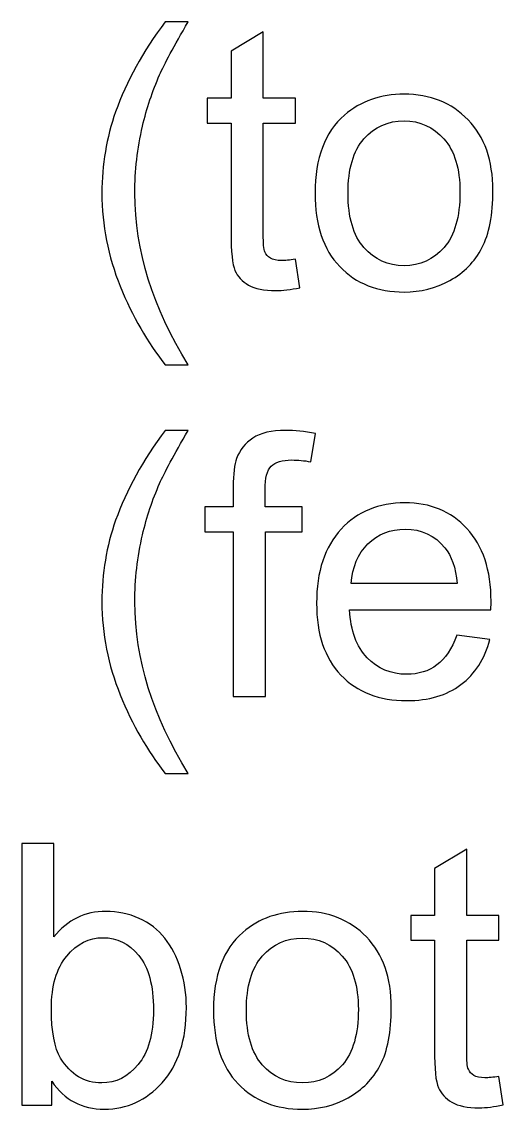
# Model space of a CAD drawing. Header units: millimetres. Extents: x -497 to 493, y -126 to 293.
# Drawn here: x -311.26 to -294.54, y -32.47 to 5.3 of the extents above; entities that cross this region are included whole.
import ezdxf

# ---------------------------------------------------------------- set-up
doc = ezdxf.new("R2010")
doc.units = ezdxf.units.MM
doc.header["$MEASUREMENT"] = 0
doc.layers.add('Layer 1', color=7, linetype='Continuous')

msp = doc.modelspace()

# ---------------------------------------------------------------- linework, layer by layer
at = {"layer": 'Layer 1'}
for points, knots in [([(-306.2805, -6.6174), (-306.8943, -5.8406), (-307.415, -4.9325), (-307.8405, -3.8911), (-307.8405, -3.8911), (-308.2659, -2.8497), (-308.4776, -1.7702), (-308.4776, -0.6547), (-308.4776, -0.6547), (-308.4776, 0.3295), (-308.3188, 1.2714), (-308.0013, 2.171), (-308.0013, 2.171), (-307.6288, 3.2166), (-307.0552, 4.258), (-306.2805, 5.2952), (-306.2805, 5.2952), (-306.2805, 5.2952), (-305.4804, 5.2952), (-305.4804, 5.2952), (-305.4804, 5.2952), (-305.9799, 4.4358), (-306.3122, 3.822), (-306.4731, 3.4537), (-306.4731, 3.4537), (-306.725, 2.8843), (-306.924, 2.2895), (-307.0679, 1.6694), (-307.0679, 1.6694), (-307.2457, 0.8968), (-307.3346, 0.12), (-307.3346, -0.6611), (-307.3346, -0.6611), (-307.3346, -2.6486), (-306.7165, -4.6341), (-305.4804, -6.6174), (-305.4804, -6.6174), (-305.4804, -6.6174), (-306.2805, -6.6174), (-306.2805, -6.6174)], [0, 0, 0, 0, 0.0909091, 0.0909091, 0.0909091, 0.0909091, 0.1818182, 0.1818182, 0.1818182, 0.1818182, 0.2727273, 0.2727273, 0.2727273, 0.2727273, 0.3636364, 0.3636364, 0.3636364, 0.3636364, 0.4545455, 0.4545455, 0.4545455, 0.4545455, 0.5454545, 0.5454545, 0.5454545, 0.5454545, 0.6363636, 0.6363636, 0.6363636, 0.6363636, 0.7272727, 0.7272727, 0.7272727, 0.7272727, 0.8181818, 0.8181818, 0.8181818, 0.8181818, 1, 1, 1, 1]), ([(-301.7593, -2.9534), (-301.7593, -2.9534), (-301.6069, -3.9398), (-301.6069, -3.9398), (-301.6069, -3.9398), (-301.9202, -4.0054), (-302.2017, -4.0393), (-302.4472, -4.0393), (-302.4472, -4.0393), (-302.8515, -4.0393), (-303.1648, -3.9758), (-303.3891, -3.8467), (-303.3891, -3.8467), (-303.6114, -3.7176), (-303.768, -3.5503), (-303.859, -3.3408), (-303.859, -3.3408), (-303.95, -3.1312), (-303.9945, -2.691), (-303.9945, -2.02), (-303.9945, -2.02), (-303.9945, -2.02), (-303.9945, 1.7773), (-303.9945, 1.7773), (-303.9945, 1.7773), (-303.9945, 1.7773), (-304.82, 1.7773), (-304.82, 1.7773), (-304.82, 1.7773), (-304.82, 1.7773), (-304.82, 2.6409), (-304.82, 2.6409), (-304.82, 2.6409), (-304.82, 2.6409), (-303.9945, 2.6409), (-303.9945, 2.6409), (-303.9945, 2.6409), (-303.9945, 2.6409), (-303.9945, 4.2707), (-303.9945, 4.2707), (-303.9945, 4.2707), (-303.9945, 4.2707), (-302.8769, 4.9417), (-302.8769, 4.9417), (-302.8769, 4.9417), (-302.8769, 4.9417), (-302.8769, 2.6409), (-302.8769, 2.6409), (-302.8769, 2.6409), (-302.8769, 2.6409), (-301.7593, 2.6409), (-301.7593, 2.6409), (-301.7593, 2.6409), (-301.7593, 2.6409), (-301.7593, 1.7773), (-301.7593, 1.7773), (-301.7593, 1.7773), (-301.7593, 1.7773), (-302.8769, 1.7773), (-302.8769, 1.7773), (-302.8769, 1.7773), (-302.8769, 1.7773), (-302.8769, -2.0835), (-302.8769, -2.0835), (-302.8769, -2.0835), (-302.8769, -2.4031), (-302.8578, -2.6084), (-302.8176, -2.6994), (-302.8176, -2.6994), (-302.7795, -2.7905), (-302.716, -2.8624), (-302.6271, -2.9175), (-302.6271, -2.9175), (-302.5382, -2.9704), (-302.4112, -2.9979), (-302.2461, -2.9979), (-302.2461, -2.9979), (-302.1234, -2.9979), (-301.9604, -2.9831), (-301.7593, -2.9534)], [0, 0, 0, 0, 0.047619, 0.047619, 0.047619, 0.047619, 0.0952381, 0.0952381, 0.0952381, 0.0952381, 0.1428571, 0.1428571, 0.1428571, 0.1428571, 0.1904762, 0.1904762, 0.1904762, 0.1904762, 0.2380952, 0.2380952, 0.2380952, 0.2380952, 0.2857143, 0.2857143, 0.2857143, 0.2857143, 0.3333333, 0.3333333, 0.3333333, 0.3333333, 0.3809524, 0.3809524, 0.3809524, 0.3809524, 0.4285714, 0.4285714, 0.4285714, 0.4285714, 0.4761905, 0.4761905, 0.4761905, 0.4761905, 0.5238095, 0.5238095, 0.5238095, 0.5238095, 0.5714286, 0.5714286, 0.5714286, 0.5714286, 0.6190476, 0.6190476, 0.6190476, 0.6190476, 0.6666667, 0.6666667, 0.6666667, 0.6666667, 0.7142857, 0.7142857, 0.7142857, 0.7142857, 0.7619048, 0.7619048, 0.7619048, 0.7619048, 0.8095238, 0.8095238, 0.8095238, 0.8095238, 0.8571429, 0.8571429, 0.8571429, 0.8571429, 0.9047619, 0.9047619, 0.9047619, 0.9047619, 1, 1, 1, 1]), ([(-301.0756, -0.6547), (-301.0756, 0.5623), (-300.7369, 1.464), (-300.0575, 2.0504), (-300.0575, 2.0504), (-299.4923, 2.5372), (-298.8002, 2.7806), (-297.9853, 2.7806), (-297.9853, 2.7806), (-297.0814, 2.7806), (-296.3406, 2.4843), (-295.7649, 1.8916), (-295.7649, 1.8916), (-295.1913, 1.3011), (-294.9034, 0.4819), (-294.9034, -0.5616), (-294.9034, -0.5616), (-294.9034, -1.4083), (-295.0304, -2.0729), (-295.2844, -2.5576), (-295.2844, -2.5576), (-295.5384, -3.0423), (-295.9088, -3.4191), (-296.3956, -3.6879), (-296.3956, -3.6879), (-296.8804, -3.9568), (-297.4116, -4.0901), (-297.9853, -4.0901), (-297.9853, -4.0901), (-298.9081, -4.0901), (-299.6532, -3.7959), (-300.2226, -3.2053), (-300.2226, -3.2053), (-300.792, -2.6148), (-301.0756, -1.7639), (-301.0756, -0.6547)], [0, 0, 0, 0, 0.1, 0.1, 0.1, 0.1, 0.2, 0.2, 0.2, 0.2, 0.3, 0.3, 0.3, 0.3, 0.4, 0.4, 0.4, 0.4, 0.5, 0.5, 0.5, 0.5, 0.6, 0.6, 0.6, 0.6, 0.7, 0.7, 0.7, 0.7, 0.8, 0.8, 0.8, 0.8, 1, 1, 1, 1]), ([(-299.9326, -0.6569), (-299.9326, -1.4993), (-299.7484, -2.1301), (-299.3801, -2.547), (-299.3801, -2.547), (-299.0097, -2.9661), (-298.5462, -3.1757), (-297.9853, -3.1757), (-297.9853, -3.1757), (-297.4307, -3.1757), (-296.9693, -2.9661), (-296.5988, -2.5449), (-296.5988, -2.5449), (-296.2305, -2.1237), (-296.0464, -1.4824), (-296.0464, -0.6209), (-296.0464, -0.6209), (-296.0464, 0.1919), (-296.2327, 0.8079), (-296.6031, 1.2249), (-296.6031, 1.2249), (-296.9735, 1.644), (-297.4349, 1.8535), (-297.9853, 1.8535), (-297.9853, 1.8535), (-298.5462, 1.8535), (-299.0097, 1.6461), (-299.3801, 1.2291), (-299.3801, 1.2291), (-299.7484, 0.8121), (-299.9326, 0.1835), (-299.9326, -0.6569)], [0, 0, 0, 0, 0.1111111, 0.1111111, 0.1111111, 0.1111111, 0.2222222, 0.2222222, 0.2222222, 0.2222222, 0.3333333, 0.3333333, 0.3333333, 0.3333333, 0.4444444, 0.4444444, 0.4444444, 0.4444444, 0.5555556, 0.5555556, 0.5555556, 0.5555556, 0.6666667, 0.6666667, 0.6666667, 0.6666667, 0.7777778, 0.7777778, 0.7777778, 0.7777778, 1, 1, 1, 1]), ([(-306.2805, -20.8054), (-306.8943, -20.0286), (-307.415, -19.1205), (-307.8405, -18.0791), (-307.8405, -18.0791), (-308.2659, -17.0377), (-308.4776, -15.9582), (-308.4776, -14.8427), (-308.4776, -14.8427), (-308.4776, -13.8585), (-308.3188, -12.9166), (-308.0013, -12.017), (-308.0013, -12.017), (-307.6288, -10.9714), (-307.0552, -9.93), (-306.2805, -8.8928), (-306.2805, -8.8928), (-306.2805, -8.8928), (-305.4804, -8.8928), (-305.4804, -8.8928), (-305.4804, -8.8928), (-305.9799, -9.7522), (-306.3122, -10.366), (-306.4731, -10.7343), (-306.4731, -10.7343), (-306.725, -11.3037), (-306.924, -11.8985), (-307.0679, -12.5186), (-307.0679, -12.5186), (-307.2457, -13.2912), (-307.3346, -14.068), (-307.3346, -14.8491), (-307.3346, -14.8491), (-307.3346, -16.8366), (-306.7165, -18.8221), (-305.4804, -20.8054), (-305.4804, -20.8054), (-305.4804, -20.8054), (-306.2805, -20.8054), (-306.2805, -20.8054)], [0, 0, 0, 0, 0.0909091, 0.0909091, 0.0909091, 0.0909091, 0.1818182, 0.1818182, 0.1818182, 0.1818182, 0.2727273, 0.2727273, 0.2727273, 0.2727273, 0.3636364, 0.3636364, 0.3636364, 0.3636364, 0.4545455, 0.4545455, 0.4545455, 0.4545455, 0.5454545, 0.5454545, 0.5454545, 0.5454545, 0.6363636, 0.6363636, 0.6363636, 0.6363636, 0.7272727, 0.7272727, 0.7272727, 0.7272727, 0.8181818, 0.8181818, 0.8181818, 0.8181818, 1, 1, 1, 1]), ([(-303.9183, -18.1384), (-303.9183, -18.1384), (-303.9183, -12.4107), (-303.9183, -12.4107), (-303.9183, -12.4107), (-303.9183, -12.4107), (-304.9089, -12.4107), (-304.9089, -12.4107), (-304.9089, -12.4107), (-304.9089, -12.4107), (-304.9089, -11.5471), (-304.9089, -11.5471), (-304.9089, -11.5471), (-304.9089, -11.5471), (-303.9183, -11.5471), (-303.9183, -11.5471), (-303.9183, -11.5471), (-303.9183, -11.5471), (-303.9183, -10.8486), (-303.9183, -10.8486), (-303.9183, -10.8486), (-303.9183, -10.4062), (-303.8802, -10.0781), (-303.8019, -9.8643), (-303.8019, -9.8643), (-303.6939, -9.5765), (-303.5077, -9.3415), (-303.2367, -9.1616), (-303.2367, -9.1616), (-302.9679, -8.9817), (-302.589, -8.8928), (-302.1022, -8.8928), (-302.1022, -8.8928), (-301.7868, -8.8928), (-301.4397, -8.9309), (-301.0587, -9.005), (-301.0587, -9.005), (-301.0587, -9.005), (-301.2259, -9.9829), (-301.2259, -9.9829), (-301.2259, -9.9829), (-301.4587, -9.9427), (-301.6767, -9.9215), (-301.8842, -9.9215), (-301.8842, -9.9215), (-302.2228, -9.9215), (-302.462, -9.9935), (-302.6038, -10.1374), (-302.6038, -10.1374), (-302.7435, -10.2813), (-302.8134, -10.5501), (-302.8134, -10.9438), (-302.8134, -10.9438), (-302.8134, -10.9438), (-302.8134, -11.5471), (-302.8134, -11.5471), (-302.8134, -11.5471), (-302.8134, -11.5471), (-301.5307, -11.5471), (-301.5307, -11.5471), (-301.5307, -11.5471), (-301.5307, -11.5471), (-301.5307, -12.4107), (-301.5307, -12.4107), (-301.5307, -12.4107), (-301.5307, -12.4107), (-302.8007, -12.4107), (-302.8007, -12.4107), (-302.8007, -12.4107), (-302.8007, -12.4107), (-302.8007, -18.1384), (-302.8007, -18.1384), (-302.8007, -18.1384), (-302.8007, -18.1384), (-303.9183, -18.1384), (-303.9183, -18.1384)], [0, 0, 0, 0, 0.05, 0.05, 0.05, 0.05, 0.1, 0.1, 0.1, 0.1, 0.15, 0.15, 0.15, 0.15, 0.2, 0.2, 0.2, 0.2, 0.25, 0.25, 0.25, 0.25, 0.3, 0.3, 0.3, 0.3, 0.35, 0.35, 0.35, 0.35, 0.4, 0.4, 0.4, 0.4, 0.45, 0.45, 0.45, 0.45, 0.5, 0.5, 0.5, 0.5, 0.55, 0.55, 0.55, 0.55, 0.6, 0.6, 0.6, 0.6, 0.65, 0.65, 0.65, 0.65, 0.7, 0.7, 0.7, 0.7, 0.75, 0.75, 0.75, 0.75, 0.8, 0.8, 0.8, 0.8, 0.85, 0.85, 0.85, 0.85, 0.9, 0.9, 0.9, 0.9, 1, 1, 1, 1]), ([(-296.1607, -16.0048), (-296.1607, -16.0048), (-295.005, -16.1572), (-295.005, -16.1572), (-295.005, -16.1572), (-295.1849, -16.8282), (-295.5215, -17.351), (-296.0125, -17.7214), (-296.0125, -17.7214), (-296.5036, -18.0918), (-297.1301, -18.2781), (-297.8942, -18.2781), (-297.8942, -18.2781), (-298.8552, -18.2781), (-299.6172, -17.9818), (-300.1802, -17.3891), (-300.1802, -17.3891), (-300.7433, -16.7985), (-301.0248, -15.9667), (-301.0248, -14.8978), (-301.0248, -14.8978), (-301.0248, -13.7929), (-300.7412, -12.9335), (-300.1718, -12.3239), (-300.1718, -12.3239), (-299.6024, -11.7122), (-298.8637, -11.4074), (-297.9556, -11.4074), (-297.9556, -11.4074), (-297.0772, -11.4074), (-296.3597, -11.7058), (-295.803, -12.3049), (-295.803, -12.3049), (-295.2463, -12.9039), (-294.9669, -13.7463), (-294.9669, -14.8322), (-294.9669, -14.8322), (-294.9669, -14.8978), (-294.969, -14.9973), (-294.9732, -15.1285), (-294.9732, -15.1285), (-294.9732, -15.1285), (-299.8818, -15.1285), (-299.8818, -15.1285), (-299.8818, -15.1285), (-299.8395, -15.8503), (-299.6363, -16.4048), (-299.268, -16.788), (-299.268, -16.788), (-298.9018, -17.1711), (-298.4425, -17.3637), (-297.8942, -17.3637), (-297.8942, -17.3637), (-297.4857, -17.3637), (-297.1365, -17.2557), (-296.8486, -17.0398), (-296.8486, -17.0398), (-296.5586, -16.8239), (-296.33, -16.4789), (-296.1607, -16.0048)], [0, 0, 0, 0, 0.0625, 0.0625, 0.0625, 0.0625, 0.125, 0.125, 0.125, 0.125, 0.1875, 0.1875, 0.1875, 0.1875, 0.25, 0.25, 0.25, 0.25, 0.3125, 0.3125, 0.3125, 0.3125, 0.375, 0.375, 0.375, 0.375, 0.4375, 0.4375, 0.4375, 0.4375, 0.5, 0.5, 0.5, 0.5, 0.5625, 0.5625, 0.5625, 0.5625, 0.625, 0.625, 0.625, 0.625, 0.6875, 0.6875, 0.6875, 0.6875, 0.75, 0.75, 0.75, 0.75, 0.8125, 0.8125, 0.8125, 0.8125, 0.875, 0.875, 0.875, 0.875, 1, 1, 1, 1]), ([(-299.8183, -14.2141), (-299.8183, -14.2141), (-296.148, -14.2141), (-296.148, -14.2141), (-296.148, -14.2141), (-296.1967, -13.6595), (-296.3385, -13.2447), (-296.5692, -12.9674), (-296.5692, -12.9674), (-296.9227, -12.5377), (-297.3841, -12.3218), (-297.9493, -12.3218), (-297.9493, -12.3218), (-298.4615, -12.3218), (-298.8912, -12.4932), (-299.2404, -12.8361), (-299.2404, -12.8361), (-299.5876, -13.179), (-299.7802, -13.6384), (-299.8183, -14.2141)], [0, 0, 0, 0, 0.1666667, 0.1666667, 0.1666667, 0.1666667, 0.3333333, 0.3333333, 0.3333333, 0.3333333, 0.5, 0.5, 0.5, 0.5, 0.6666667, 0.6666667, 0.6666667, 0.6666667, 1, 1, 1, 1]), ([(-310.2196, -32.3264), (-310.2196, -32.3264), (-311.261, -32.3264), (-311.261, -32.3264), (-311.261, -32.3264), (-311.261, -32.3264), (-311.261, -23.2332), (-311.261, -23.2332), (-311.261, -23.2332), (-311.261, -23.2332), (-310.1434, -23.2332), (-310.1434, -23.2332), (-310.1434, -23.2332), (-310.1434, -23.2332), (-310.1434, -26.478), (-310.1434, -26.478), (-310.1434, -26.478), (-309.6714, -25.8896), (-309.0702, -25.5954), (-308.3379, -25.5954), (-308.3379, -25.5954), (-307.9336, -25.5954), (-307.5484, -25.6758), (-307.1864, -25.8388), (-307.1864, -25.8388), (-306.8245, -26.0018), (-306.5281, -26.2325), (-306.2932, -26.5267), (-306.2932, -26.5267), (-306.0603, -26.8231), (-305.8762, -27.1787), (-305.745, -27.5956), (-305.745, -27.5956), (-305.6116, -28.0105), (-305.546, -28.4571), (-305.546, -28.9313), (-305.546, -28.9313), (-305.546, -30.0573), (-305.8254, -30.9294), (-306.3821, -31.5432), (-306.3821, -31.5432), (-306.9409, -32.1592), (-307.6097, -32.4661), (-308.3908, -32.4661), (-308.3908, -32.4661), (-309.1676, -32.4661), (-309.7772, -32.1422), (-310.2196, -31.4967), (-310.2196, -31.4967), (-310.2196, -31.4967), (-310.2196, -32.3264), (-310.2196, -32.3264)], [0, 0, 0, 0, 0.0714286, 0.0714286, 0.0714286, 0.0714286, 0.1428571, 0.1428571, 0.1428571, 0.1428571, 0.2142857, 0.2142857, 0.2142857, 0.2142857, 0.2857143, 0.2857143, 0.2857143, 0.2857143, 0.3571429, 0.3571429, 0.3571429, 0.3571429, 0.4285714, 0.4285714, 0.4285714, 0.4285714, 0.5, 0.5, 0.5, 0.5, 0.5714286, 0.5714286, 0.5714286, 0.5714286, 0.6428571, 0.6428571, 0.6428571, 0.6428571, 0.7142857, 0.7142857, 0.7142857, 0.7142857, 0.7857143, 0.7857143, 0.7857143, 0.7857143, 0.8571429, 0.8571429, 0.8571429, 0.8571429, 1, 1, 1, 1]), ([(-294.696, -31.3294), (-294.696, -31.3294), (-294.5436, -32.3158), (-294.5436, -32.3158), (-294.5436, -32.3158), (-294.8569, -32.3814), (-295.1384, -32.4153), (-295.3839, -32.4153), (-295.3839, -32.4153), (-295.7882, -32.4153), (-296.1015, -32.3518), (-296.3258, -32.2227), (-296.3258, -32.2227), (-296.5481, -32.0936), (-296.7047, -31.9263), (-296.7957, -31.7168), (-296.7957, -31.7168), (-296.8867, -31.5072), (-296.9312, -31.067), (-296.9312, -30.396), (-296.9312, -30.396), (-296.9312, -30.396), (-296.9312, -26.5987), (-296.9312, -26.5987), (-296.9312, -26.5987), (-296.9312, -26.5987), (-297.7567, -26.5987), (-297.7567, -26.5987), (-297.7567, -26.5987), (-297.7567, -26.5987), (-297.7567, -25.7351), (-297.7567, -25.7351), (-297.7567, -25.7351), (-297.7567, -25.7351), (-296.9312, -25.7351), (-296.9312, -25.7351), (-296.9312, -25.7351), (-296.9312, -25.7351), (-296.9312, -24.1053), (-296.9312, -24.1053), (-296.9312, -24.1053), (-296.9312, -24.1053), (-295.8136, -23.4343), (-295.8136, -23.4343), (-295.8136, -23.4343), (-295.8136, -23.4343), (-295.8136, -25.7351), (-295.8136, -25.7351), (-295.8136, -25.7351), (-295.8136, -25.7351), (-294.696, -25.7351), (-294.696, -25.7351), (-294.696, -25.7351), (-294.696, -25.7351), (-294.696, -26.5987), (-294.696, -26.5987), (-294.696, -26.5987), (-294.696, -26.5987), (-295.8136, -26.5987), (-295.8136, -26.5987), (-295.8136, -26.5987), (-295.8136, -26.5987), (-295.8136, -30.4595), (-295.8136, -30.4595), (-295.8136, -30.4595), (-295.8136, -30.7791), (-295.7945, -30.9844), (-295.7543, -31.0754), (-295.7543, -31.0754), (-295.7162, -31.1665), (-295.6527, -31.2384), (-295.5638, -31.2935), (-295.5638, -31.2935), (-295.4749, -31.3464), (-295.3479, -31.3739), (-295.1828, -31.3739), (-295.1828, -31.3739), (-295.0601, -31.3739), (-294.8971, -31.3591), (-294.696, -31.3294)], [0, 0, 0, 0, 0.047619, 0.047619, 0.047619, 0.047619, 0.0952381, 0.0952381, 0.0952381, 0.0952381, 0.1428571, 0.1428571, 0.1428571, 0.1428571, 0.1904762, 0.1904762, 0.1904762, 0.1904762, 0.2380952, 0.2380952, 0.2380952, 0.2380952, 0.2857143, 0.2857143, 0.2857143, 0.2857143, 0.3333333, 0.3333333, 0.3333333, 0.3333333, 0.3809524, 0.3809524, 0.3809524, 0.3809524, 0.4285714, 0.4285714, 0.4285714, 0.4285714, 0.4761905, 0.4761905, 0.4761905, 0.4761905, 0.5238095, 0.5238095, 0.5238095, 0.5238095, 0.5714286, 0.5714286, 0.5714286, 0.5714286, 0.6190476, 0.6190476, 0.6190476, 0.6190476, 0.6666667, 0.6666667, 0.6666667, 0.6666667, 0.7142857, 0.7142857, 0.7142857, 0.7142857, 0.7619048, 0.7619048, 0.7619048, 0.7619048, 0.8095238, 0.8095238, 0.8095238, 0.8095238, 0.8571429, 0.8571429, 0.8571429, 0.8571429, 0.9047619, 0.9047619, 0.9047619, 0.9047619, 1, 1, 1, 1]), ([(-304.6041, -29.0307), (-304.6041, -27.8137), (-304.2654, -26.912), (-303.586, -26.3256), (-303.586, -26.3256), (-303.0208, -25.8388), (-302.3287, -25.5954), (-301.5138, -25.5954), (-301.5138, -25.5954), (-300.6099, -25.5954), (-299.8691, -25.8917), (-299.2934, -26.4844), (-299.2934, -26.4844), (-298.7198, -27.0749), (-298.4319, -27.8941), (-298.4319, -28.9376), (-298.4319, -28.9376), (-298.4319, -29.7843), (-298.5589, -30.4489), (-298.8129, -30.9336), (-298.8129, -30.9336), (-299.0669, -31.4183), (-299.4373, -31.7951), (-299.9241, -32.0639), (-299.9241, -32.0639), (-300.4089, -32.3328), (-300.9401, -32.4661), (-301.5138, -32.4661), (-301.5138, -32.4661), (-302.4366, -32.4661), (-303.1817, -32.1719), (-303.7511, -31.5813), (-303.7511, -31.5813), (-304.3205, -30.9908), (-304.6041, -30.1399), (-304.6041, -29.0307)], [0, 0, 0, 0, 0.1, 0.1, 0.1, 0.1, 0.2, 0.2, 0.2, 0.2, 0.3, 0.3, 0.3, 0.3, 0.4, 0.4, 0.4, 0.4, 0.5, 0.5, 0.5, 0.5, 0.6, 0.6, 0.6, 0.6, 0.7, 0.7, 0.7, 0.7, 0.8, 0.8, 0.8, 0.8, 1, 1, 1, 1]), ([(-310.2323, -28.9821), (-310.2323, -29.7695), (-310.1243, -30.3388), (-309.9106, -30.6902), (-309.9106, -30.6902), (-309.5592, -31.2638), (-309.0851, -31.5517), (-308.486, -31.5517), (-308.486, -31.5517), (-307.9971, -31.5517), (-307.5759, -31.34), (-307.2224, -30.9167), (-307.2224, -30.9167), (-306.8668, -30.4934), (-306.689, -29.8626), (-306.689, -29.0244), (-306.689, -29.0244), (-306.689, -28.165), (-306.8583, -27.5321), (-307.1991, -27.1236), (-307.1991, -27.1236), (-307.5399, -26.7151), (-307.9526, -26.5098), (-308.4352, -26.5098), (-308.4352, -26.5098), (-308.9242, -26.5098), (-309.3454, -26.7215), (-309.6989, -27.1448), (-309.6989, -27.1448), (-310.0545, -27.5681), (-310.2323, -28.1798), (-310.2323, -28.9821)], [0, 0, 0, 0, 0.1111111, 0.1111111, 0.1111111, 0.1111111, 0.2222222, 0.2222222, 0.2222222, 0.2222222, 0.3333333, 0.3333333, 0.3333333, 0.3333333, 0.4444444, 0.4444444, 0.4444444, 0.4444444, 0.5555556, 0.5555556, 0.5555556, 0.5555556, 0.6666667, 0.6666667, 0.6666667, 0.6666667, 0.7777778, 0.7777778, 0.7777778, 0.7777778, 1, 1, 1, 1]), ([(-303.4611, -29.0329), (-303.4611, -29.8753), (-303.2769, -30.5061), (-302.9086, -30.923), (-302.9086, -30.923), (-302.5382, -31.3421), (-302.0747, -31.5517), (-301.5138, -31.5517), (-301.5138, -31.5517), (-300.9592, -31.5517), (-300.4978, -31.3421), (-300.1273, -30.9209), (-300.1273, -30.9209), (-299.759, -30.4997), (-299.5749, -29.8584), (-299.5749, -28.9969), (-299.5749, -28.9969), (-299.5749, -28.1841), (-299.7612, -27.5681), (-300.1316, -27.1511), (-300.1316, -27.1511), (-300.502, -26.732), (-300.9634, -26.5225), (-301.5138, -26.5225), (-301.5138, -26.5225), (-302.0747, -26.5225), (-302.5382, -26.7299), (-302.9086, -27.1469), (-302.9086, -27.1469), (-303.2769, -27.5639), (-303.4611, -28.1925), (-303.4611, -29.0329)], [0, 0, 0, 0, 0.1111111, 0.1111111, 0.1111111, 0.1111111, 0.2222222, 0.2222222, 0.2222222, 0.2222222, 0.3333333, 0.3333333, 0.3333333, 0.3333333, 0.4444444, 0.4444444, 0.4444444, 0.4444444, 0.5555556, 0.5555556, 0.5555556, 0.5555556, 0.6666667, 0.6666667, 0.6666667, 0.6666667, 0.7777778, 0.7777778, 0.7777778, 0.7777778, 1, 1, 1, 1])]:
    msp.add_open_spline(points, degree=3, knots=knots, dxfattribs=at)

doc.saveas('drawing.dxf')
